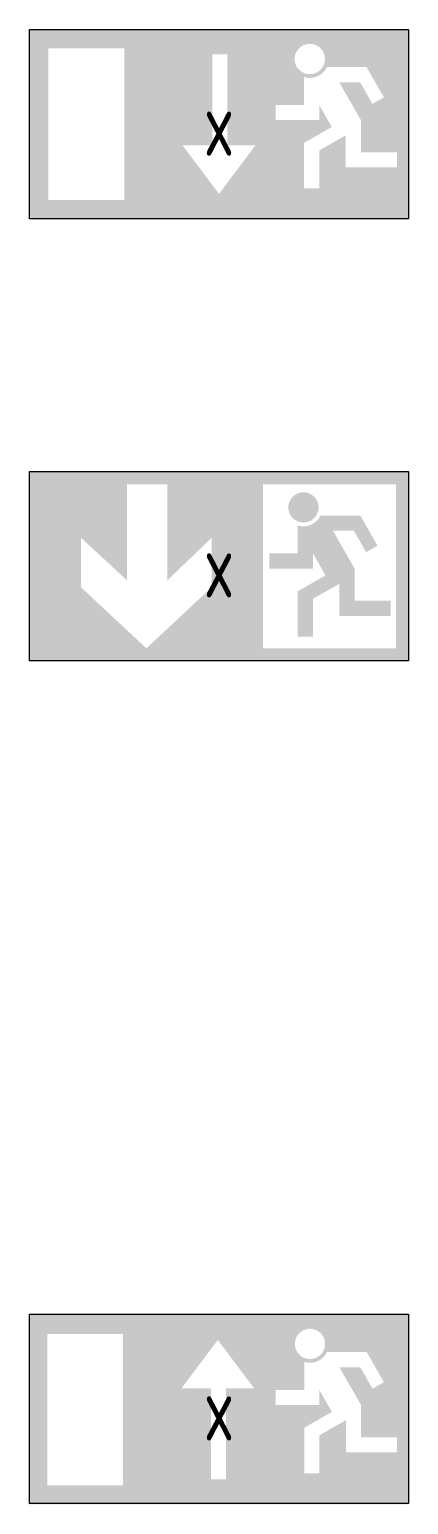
# Model space of a CAD drawing. Header units: metres. Extents: x -162 to 83385, y -62392 to -1971.
# Drawn here: x 61275 to 61575, y -5317 to -4148 of the extents above; entities that cross this region are included whole.
import ezdxf
from ezdxf.enums import TextEntityAlignment as Align

# ---------------------------------------------------------------- set-up
doc = ezdxf.new("R2010")
doc.units = ezdxf.units.M
doc.header["$LTSCALE"] = 0.5
for name, color, linetype, lineweight in [('ELIN_Attribut_01_Produkt_ID', 7, 'Continuous', 0), ('ELIN_Attribut_02_Stromkreis', 7, 'Continuous', 0), ('ELIN_Attribut_03_Verteilerbereich', 7, 'Continuous', 0), ('ELIN_Attribut_04_Montagehoehe', 7, 'Continuous', 0), ('ELIN_Attribut_05_Montageart', 7, 'Continuous', 0), ('ELIN_Attribut_06_Tuernummer', 7, 'Continuous', 0), ('ELIN_Attribut_07_Bemerkung', 7, 'Continuous', 0), ('ELIN_Attribut_08_Adresse', 7, 'Continuous', 0), ('ELIN_Attribut_10_AKZ1', 7, 'Continuous', 0), ('ELIN_Attribut_11_AKZ2', 7, 'Continuous', 0), ('ELIN_Attribut_12_Sonstiges1', 7, 'Continuous', 0), ('ELIN_Attribut_13_Sonstiges2', 7, 'Continuous', 0), ('ELIN_Attribut_14_Bauteil', 7, 'Continuous', 0), ('ELIN_Attribut_15_Ebene', 7, 'Continuous', 0), ('ELIN_Attribut_16_Raumnummer', 7, 'Continuous', 0), ('ELIN_Attribut_17_Raumname', 7, 'Continuous', 0), ('ELIN_Attribut_18_Montageabschnitt', 7, 'Continuous', 0), ('ELIN_Attribut_Basispunkt', 2, 'Continuous', 0), ('ELIN_Attribute_GEMOS', 11, 'Continuous', 0), ('ELIN_SIB_DE_Beleuchtung', 3, 'Continuous', 0)]:
    doc.layers.add(name, color=color, linetype=linetype, lineweight=lineweight)
doc.layers.get('0').off()
doc.styles.add('ELIN_Attribute', font='isocp.shx', dxfattribs={"width": 0.8})

# ---------------------------------------------------------------- blocks, each defined once
blk = doc.blocks.new('ELIN_SIB_FLUCHTWEGSLEUCHTE_2_U')
h = blk.add_hatch(color=0)
h.paths.add_polyline_path([(149.9999659798632, 75.00000913900384), (-149.9999659097957, 74.99997927870754), (-149.9999659796449, -74.99997916612938), (149.9999659100212, -74.99997930582958)])
h.paths.add_polyline_path([(116.8533252047564, 45.19062846985343), (130.5148155073621, 21.28289291443525), (121.4686152972135, 16.113622799935), (111.7103950810633, 33.19062819665669), (95.21045470212994, 33.19062820433738), (112.3533250818582, 3.190642507391203), (112.3533250699765, -22.30935807822516), (140.853295724497, -22.30935809150469), (140.853295718909, -34.30935836708886), (100.3533247888044, -34.30935834822412), (100.3533248006788, -8.809357762608668), (79.35338431282435, -20.8093580284085), (79.35338429884723, -50.80935871737346), (67.35332402326458, -50.80935871178827), (67.3533240400211, -14.80935788503484), (89.32262455040473, -2.255527606947906), (79.35338432958088, 15.19064279833765), (79.35338432400022, 3.190642522760754), (44.85332353167905, 3.190642538826069), (44.85332353727426, 15.19064281441751), (67.35332405399822, 15.19064280392922), (67.35332406430098, 37.31626778226654, 0.3745675978843159), (85.42079448289589, 45.19062848449084)], flags=16)
h.paths.add_polyline_path([(59.86884289907175, 51.6204611440544, -1), (83.86884345024737, 51.62046113287761, -1)], flags=16)
h.paths.add_polyline_path([(6.599992643867153, -16.80000790246049), (28.79999315369787, -16.80000791279963), (-7.525588444e-06, -55.19997878126014), (-28.79996316911274, -16.8000078859759), (-5.39996263172361, -16.80000789686892), (-5.399962598195997, 55.20000875664937), (6.599992677394767, 55.20000875106507)], flags=16)
h.paths.add_polyline_path([(-74.99999425023998, -59.99997885657375), (-134.9999956281754, -59.99997882862863), (-134.999995572296, 59.99997892723058), (-74.99999419436062, 59.99997889929909)], flags=16)
at = {"color": 0}
for p, q in [((-149.9999659097957, 74.99997928801622), (149.9999659100212, 74.99997928801622)), ((-149.9999659097957, -74.99997929651455), (-149.9999659097957, 74.99997928801622)), ((149.9999659100212, 74.99997928801622), (149.9999659100212, -74.99997929651455)), ((149.9999659100212, -74.99997929651455), (-149.9999659097957, -74.99997929651455))]:
    blk.add_line(p, q, dxfattribs=at)
at = {"layer": 'ELIN_Attribut_01_Produkt_ID', "style": 'ELIN_Attribute', "width": 0.8, "flags": 8}
blk.add_attdef('01_PRODUKT_ID', (-540.5, -349.5, -4.9999471e-09), '', height=150, dxfattribs=at)
at = {"layer": 'ELIN_Attribut_02_Stromkreis', "style": 'ELIN_Attribute', "width": 0.8, "flags": 8}
blk.add_attdef('02_STROMKREIS', (-540.5, 208.5, -4.9999471e-09), '', height=150, dxfattribs=at)
at = {"layer": 'ELIN_Attribut_03_Verteilerbereich', "style": 'ELIN_Attribute', "width": 0.8, "flags": 8}
blk.add_attdef('03_VERTEILERBEREICH', (-247.5398204794619, -710.5, -4.9999471e-09), '', height=125, dxfattribs=at)
at = {"layer": 'ELIN_Attribut_04_Montagehoehe', "style": 'ELIN_Attribute', "width": 0.8, "flags": 8}
blk.add_attdef('04_MONTAGEHOEHE', text='', height=125, dxfattribs=at).set_placement((-308.5, -14.61626717647959, -4.9999471e-09), align=Align.RIGHT)
at = {"layer": 'ELIN_Attribut_05_Montageart', "style": 'ELIN_Attribute', "width": 0.8, "flags": 8}
blk.add_attdef('05_MONTAGEART', (364.5, -14.61626717647959, -4.9999471e-09), '', height=125, dxfattribs=at)
at = {"layer": 'ELIN_Attribut_06_Tuernummer', "style": 'ELIN_Attribute', "width": 0.8, "flags": 8}
blk.add_attdef('06_TUERNUMMER', text='', height=125, dxfattribs=at).set_placement((-308.5, -214.6162671764796, -4.9999471e-09), align=Align.RIGHT)
at = {"layer": 'ELIN_Attribut_07_Bemerkung', "style": 'ELIN_Attribute', "width": 0.8, "flags": 8}
blk.add_attdef('07_BEMERKUNG', (-247.5398204794619, -910.5, -4.9999471e-09), '', height=125, dxfattribs=at)
at = {"layer": 'ELIN_Attribut_08_Adresse', "style": 'ELIN_Attribute', "width": 0.8, "flags": 8}
blk.add_attdef('08_ADRESSE', (-247.5398204794619, -1110.5, -4.9999471e-09), '', height=125, dxfattribs=at)
at = {"layer": 'ELIN_Attribut_10_AKZ1', "style": 'ELIN_Attribute', "width": 0.8, "flags": 8}
blk.add_attdef('10_AKZ1', (-247.5398204794619, -1510.5, -4.9999471e-09), '', height=125, dxfattribs=at)
at = {"layer": 'ELIN_Attribut_11_AKZ2', "style": 'ELIN_Attribute', "width": 0.8, "flags": 8}
blk.add_attdef('11_AKZ2', (-247.5398204794619, -1710.5, -4.9999471e-09), '', height=125, dxfattribs=at)
at = {"layer": 'ELIN_Attribut_12_Sonstiges1', "style": 'ELIN_Attribute', "width": 0.8, "flags": 8}
blk.add_attdef('12_SONSTIGES1', (-247.5398204794619, -1910.5, -4.9999471e-09), '', height=125, dxfattribs=at)
at = {"layer": 'ELIN_Attribut_13_Sonstiges2', "style": 'ELIN_Attribute', "width": 0.8, "flags": 8}
blk.add_attdef('13_SONSTIGES2', (-247.5398204794619, -2110.5, -4.9999471e-09), '', height=125, dxfattribs=at)
at = {"layer": 'ELIN_Attribut_14_Bauteil', "style": 'ELIN_Attribute', "width": 0.8, "flags": 8}
blk.add_attdef('14_BAUTEIL', (-247.5398204794619, -2310.5, -4.9999471e-09), '', height=125, dxfattribs=at)
at = {"layer": 'ELIN_Attribut_15_Ebene', "style": 'ELIN_Attribute', "width": 0.8, "flags": 8}
blk.add_attdef('15_EBENE', (-247.5398204794619, -2510.5, -4.9999471e-09), '', height=125, dxfattribs=at)
at = {"layer": 'ELIN_Attribut_16_Raumnummer', "style": 'ELIN_Attribute', "width": 0.8, "flags": 8}
blk.add_attdef('16_RAUMNUMMER', (-247.5398204794619, -2710.5, -4.9999471e-09), '', height=125, dxfattribs=at)
at = {"layer": 'ELIN_Attribut_17_Raumname', "style": 'ELIN_Attribute', "width": 0.8, "flags": 8}
blk.add_attdef('17_RAUMNAME', (-247.5398204794619, -2910.5, -4.9999471e-09), '', height=125, dxfattribs=at)
at = {"layer": 'ELIN_Attribut_18_Montageabschnitt', "style": 'ELIN_Attribute', "width": 0.8, "flags": 8}
blk.add_attdef('18_MONTAGEABSCHNITT', (-247.5398204794619, -3110.5, -4.9999471e-09), '', height=125, dxfattribs=at)
at = {"layer": 'ELIN_Attribut_Basispunkt', "style": 'ELIN_Attribute', "width": 0.8, "flags": 8}
blk.add_attdef('Basispunkt', text='', height=50, dxfattribs=at).set_placement((0, 0), align=Align.MIDDLE)
at = {"layer": 'ELIN_Attribute_GEMOS', "color": 11, "style": 'ELIN_Attribute', "width": 0.6, "flags": 8}
for tag, p in [('G01_PRO02ID', (1620.46345648876, 183.625834917826)), ('G02_BEZEICHNUNG', (1620.46345648876, -14.61626717647959, -4.9999471e-09)), ('G03_DESCRIPTION', (1620.46345648876, -204.4025393759239, -4.9999471e-09)), ('G04_GEMOS-SYMBOL', (1623.812419610156, -404.4025393759238, -4.9999471e-09)), ('G05_GEMOS-TYP', (1623.812419610156, -604.4025393759238, -4.9999471e-09)), ('G06_ORTSKENNUNG', (1620.46345648876, -804.4025393759238, -4.9999471e-09)), ('G08_FREI1', (1620.46345648876, -1004.402539375924, -4.9999471e-09)), ('G08_FREI2', (1620.46345648876, -1204.402539375924, -4.9999471e-09))]:
    blk.add_attdef(tag, p, '', height=125, dxfattribs=at)
blk = doc.blocks.new('ELIN_SIB_FLUCHTWEGSLEUCHTE_2_O')
h = blk.add_hatch(color=0)
h.paths.add_polyline_path([(149.9999659098539, 74.99997928800894), (-149.999965909963, 74.99997928800894), (-149.999965909963, -75.73568477047137), (149.9999659098539, -75.73568477047137)])
h.paths.add_polyline_path([(-0.9414359500660792, 54.61275886668954), (27.87055773201428, 16.20941085396771), (5.660656314736115, 16.20941085396771), (5.660656314736115, -55.77833660834129), (-6.338110276796213, -55.77833660834129), (-6.338110276796213, 16.22476343468588), (-29.7352117288392, 16.22476343468588)], flags=16)
h.paths.add_polyline_path([(-75.93353737755388, -60.57111027975953), (-135.9144659871817, -60.58772126870372), (-135.9490040956007, 59.41987839224748), (-75.94833942400874, 59.42289857205924)], flags=16)
edge = h.paths.add_edge_path(flags=16)
edge.add_line((44.92669020047469, 15.05998075590742), (67.42580083338535, 15.05998075590742))
edge.add_line((67.42580083338544, 15.05998075590742), (67.42580083338544, 37.18254615778693))
edge.add_arc((71.94844884397753, 51.46143175569068), 14.97801451947769, 252.4250910785316, 334.7084090791777)
edge.add_line((85.49074969961657, 45.06244695487294), (116.924982844646, 45.06244695487294))
edge.add_line((116.9249828446409, 45.06244695487294), (130.5865126562248, 21.15420024236426))
edge.add_line((130.5865126562276, 21.15420024236391), (121.5394259464586, 15.98340073177672))
edge.add_line((121.5394259464592, 15.98340073177678), (111.7822205458236, 33.0632725831988))
edge.add_line((111.7822205458214, 33.06327258319925), (95.28363182768378, 33.06327258319925))
edge.add_line((95.28363182768227, 33.06327258319925), (112.4145336078118, 3.097048541917786))
edge.add_line((112.4145336078145, 3.097048541917502), (112.4145336078145, -22.4370616331413))
edge.add_line((112.4145336078145, -22.43706163314164), (140.9232751071178, -22.43706163314164))
edge.add_line((140.9232751071176, -22.43706163314164), (140.9232751071176, -34.43875282137333))
edge.add_line((140.9232751071176, -34.4387528213656), (100.4275327454682, -34.4387528213656))
edge.add_line((100.4275327454743, -34.4387528213656), (100.4275327454743, -8.937361260848036))
edge.add_line((100.4275327454743, -8.937361260848773), (79.42570604387464, -20.93678731421324))
edge.add_line((79.42570604386856, -20.93678731421278), (79.42570604386856, -50.93774342326896))
edge.add_line((79.42570604386856, -50.93774342327561), (67.42580083338122, -50.93774342327561))
edge.add_line((67.42580083338544, -50.93774342327561), (67.42580083338544, -14.93946526324618))
edge.add_line((67.42580083338544, -14.93946526324634), (89.39583318991494, -2.384326125429652))
edge.add_line((89.3958331899121, -2.384326125429652), (79.42798328177216, 15.06073580085882))
edge.add_line((79.42798328177014, 15.06073580085831), (79.42798328177014, 3.067853470454679))
edge.add_line((79.42798328177014, 3.067853470454792), (44.92669020046989, 3.067853470454792))
edge.add_line((44.92669020047469, 3.067853470454792), (44.92669020047469, 15.05998075590742))
edge = h.paths.add_edge_path(flags=16)
edge.add_arc((72.00608536636719, 51.4989534860606), 11.99269395711066, 0, 360)
at = {"color": 0}
for p, q in [((-149.999965909963, 74.99997928800894), (149.9999659098539, 74.99997928800894)), ((-149.999965909963, -74.9999792965209), (-149.999965909963, 74.99997928800894)), ((149.9999659098539, 74.99997928800894), (149.9999659098539, -74.9999792965209)), ((149.9999659098539, -74.9999792965209), (-149.999965909963, -74.9999792965209))]:
    blk.add_line(p, q, dxfattribs=at)
at = {"layer": 'ELIN_Attribut_01_Produkt_ID', "style": 'ELIN_Attribute', "width": 0.8, "flags": 8}
blk.add_attdef('01_PRODUKT_ID', (-540.5, -349.5, -4.9999471e-09), '', height=150, dxfattribs=at)
at = {"layer": 'ELIN_Attribut_02_Stromkreis', "style": 'ELIN_Attribute', "width": 0.8, "flags": 8}
blk.add_attdef('02_STROMKREIS', (-540.5, 208.5, -4.9999471e-09), '', height=150, dxfattribs=at)
at = {"layer": 'ELIN_Attribut_03_Verteilerbereich', "style": 'ELIN_Attribute', "width": 0.8, "flags": 8}
blk.add_attdef('03_VERTEILERBEREICH', (-247.5398204794619, -710.5, -4.9999471e-09), '', height=125, dxfattribs=at)
at = {"layer": 'ELIN_Attribut_04_Montagehoehe', "style": 'ELIN_Attribute', "width": 0.8, "flags": 8}
blk.add_attdef('04_MONTAGEHOEHE', text='', height=125, dxfattribs=at).set_placement((-308.5, -14.61626717647959, -4.9999471e-09), align=Align.RIGHT)
at = {"layer": 'ELIN_Attribut_05_Montageart', "style": 'ELIN_Attribute', "width": 0.8, "flags": 8}
blk.add_attdef('05_MONTAGEART', (360, -14.61626717647959, -4.9999471e-09), '', height=125, dxfattribs=at)
at = {"layer": 'ELIN_Attribut_06_Tuernummer', "style": 'ELIN_Attribute', "width": 0.8, "flags": 8}
blk.add_attdef('06_TUERNUMMER', text='', height=125, dxfattribs=at).set_placement((-308.5, -214.6162671764796, -4.9999471e-09), align=Align.RIGHT)
at = {"layer": 'ELIN_Attribut_07_Bemerkung', "style": 'ELIN_Attribute', "width": 0.8, "flags": 8}
blk.add_attdef('07_BEMERKUNG', (-247.5398204794619, -910.5, -4.9999471e-09), '', height=125, dxfattribs=at)
at = {"layer": 'ELIN_Attribut_08_Adresse', "style": 'ELIN_Attribute', "width": 0.8, "flags": 8}
blk.add_attdef('08_ADRESSE', (-247.5398204794619, -1110.5, -4.9999471e-09), '', height=125, dxfattribs=at)
at = {"layer": 'ELIN_Attribut_10_AKZ1', "style": 'ELIN_Attribute', "width": 0.8, "flags": 8}
blk.add_attdef('10_AKZ1', (-247.5398204794619, -1510.5, -4.9999471e-09), '', height=125, dxfattribs=at)
at = {"layer": 'ELIN_Attribut_11_AKZ2', "style": 'ELIN_Attribute', "width": 0.8, "flags": 8}
blk.add_attdef('11_AKZ2', (-247.5398204794619, -1710.5, -4.9999471e-09), '', height=125, dxfattribs=at)
at = {"layer": 'ELIN_Attribut_12_Sonstiges1', "style": 'ELIN_Attribute', "width": 0.8, "flags": 8}
blk.add_attdef('12_SONSTIGES1', (-247.5398204794619, -1910.5, -4.9999471e-09), '', height=125, dxfattribs=at)
at = {"layer": 'ELIN_Attribut_13_Sonstiges2', "style": 'ELIN_Attribute', "width": 0.8, "flags": 8}
blk.add_attdef('13_SONSTIGES2', (-247.5398204794619, -2110.5, -4.9999471e-09), '', height=125, dxfattribs=at)
at = {"layer": 'ELIN_Attribut_14_Bauteil', "style": 'ELIN_Attribute', "width": 0.8, "flags": 8}
blk.add_attdef('14_BAUTEIL', (-247.5398204794619, -2310.5, -4.9999471e-09), '', height=125, dxfattribs=at)
at = {"layer": 'ELIN_Attribut_15_Ebene', "style": 'ELIN_Attribute', "width": 0.8, "flags": 8}
blk.add_attdef('15_EBENE', (-247.5398204794619, -2510.5, -4.9999471e-09), '', height=125, dxfattribs=at)
at = {"layer": 'ELIN_Attribut_16_Raumnummer', "style": 'ELIN_Attribute', "width": 0.8, "flags": 8}
blk.add_attdef('16_RAUMNUMMER', (-247.5398204794619, -2710.5, -4.9999471e-09), '', height=125, dxfattribs=at)
at = {"layer": 'ELIN_Attribut_17_Raumname', "style": 'ELIN_Attribute', "width": 0.8, "flags": 8}
blk.add_attdef('17_RAUMNAME', (-247.5398204794619, -2910.5, -4.9999471e-09), '', height=125, dxfattribs=at)
at = {"layer": 'ELIN_Attribut_18_Montageabschnitt', "style": 'ELIN_Attribute', "width": 0.8, "flags": 8}
blk.add_attdef('18_MONTAGEABSCHNITT', (-247.5398204794619, -3110.5, -4.9999471e-09), '', height=125, dxfattribs=at)
at = {"layer": 'ELIN_Attribut_Basispunkt', "style": 'ELIN_Attribute', "width": 0.8, "flags": 8}
blk.add_attdef('Basispunkt', text='', height=50, dxfattribs=at).set_placement((0, 0), align=Align.MIDDLE)
at = {"layer": 'ELIN_Attribute_GEMOS', "color": 11, "style": 'ELIN_Attribute', "width": 0.6, "flags": 8}
for tag, p in [('G01_PRO02ID', (1620.46345648876, 183.625834917826)), ('G02_BEZEICHNUNG', (1620.46345648876, -14.61626717647959, -4.9999471e-09)), ('G03_DESCRIPTION', (1620.46345648876, -204.4025393759239, -4.9999471e-09)), ('G04_GEMOS-SYMBOL', (1623.812419610156, -404.4025393759238, -4.9999471e-09)), ('G05_GEMOS-TYP', (1623.812419610156, -604.4025393759238, -4.9999471e-09)), ('G06_ORTSKENNUNG', (1620.46345648876, -804.4025393759238, -4.9999471e-09)), ('G08_FREI1', (1620.46345648876, -1004.402539375924, -4.9999471e-09)), ('G08_FREI2', (1620.46345648876, -1204.402539375924, -4.9999471e-09))]:
    blk.add_attdef(tag, p, '', height=125, dxfattribs=at)
blk = doc.blocks.new('ELIN_SIB_FLUCHTWEGSLEUCHTE_2_U_entwurf')
h = blk.add_hatch(color=0)
h.dxf.hatch_style = 1
h.paths.add_polyline_path([(-149.9999659092427, 74.73941233509323), (149.9999659094755, 74.7394123350932), (149.9999659094755, -75.26054610918983), (-149.9999659092427, -75.26054610918979)])
h.paths.add_polyline_path([(-72.77340024960736, -11.48129018513134), (-109.2528538640624, 22.34811309050295), (-109.2528538640624, -16.90309718979878), (-57.48958301015955, -65.26054610918983), (-5.726294493206616, -16.90309718979878), (-5.726294493206608, 22.34811309050295), (-40.79272216817353, -11.31776466894987), (-40.79272216817353, 64.73941233509325), (-72.77340024960736, 64.73941233509325)], flags=16)
h.paths.add_polyline_path([(34.85335356496215, -65.26054576476098), (139.9999659094756, -65.26054583461246), (139.9999659094756, 64.7394119208161), (34.85335356496216, 64.7394119906676)], flags=16)
edge = h.paths.add_edge_path(flags=0)
edge.add_ellipse((66.86886268529632, 46.35989129825975), major_axis=(8.48528156907836, 8.485281569078358), ratio=0.9999999999999997, start_angle=0, end_angle=360)
edge = h.paths.add_edge_path(flags=0)
edge.add_line((39.85335356496216, 9.930075961759023), (39.85335356496216, -2.069924313782399))
edge.add_line((39.85335356496216, -2.069924313782399), (74.35338435714945, -2.069924313782403))
edge.add_line((74.35338435714945, -2.069924313782403), (74.35338435714945, 9.930075961759037))
edge.add_line((74.35338435714945, 9.930075961759037), (84.32262458606418, -7.516094438837172))
edge.add_line((84.32262458606418, -7.516094438837175), (62.35335408160607, -20.06992472709907))
edge.add_line((62.35335408160607, -20.06992472709907), (62.35335408160607, -56.06992555372428))
edge.add_line((62.35335408160607, -56.06992555372428), (74.35338435714945, -56.06992555372427))
edge.add_line((74.35338435714945, -56.06992555372427), (74.35338435714948, -26.06992486486615))
edge.add_line((74.35338435714948, -26.06992486486615), (95.35332483935055, -14.06992458932426))
edge.add_line((95.35332483935055, -14.06992458932426), (95.3533248393505, -39.56992517485516))
edge.add_line((95.3533248393505, -39.56992517485516), (135.8532957693096, -39.56992517485516))
edge.add_line((135.8532957693096, -39.56992517485516), (135.8532957693096, -27.56992489931328))
edge.add_line((135.8532957693096, -27.56992489931328), (107.3533551148939, -27.56992489931328))
edge.add_line((107.3533551148939, -27.56992489931328), (107.3533551148939, -2.069924313782423))
edge.add_line((107.3533551148939, -2.069924313782421), (90.21045472125842, 27.93006137507427))
edge.add_line((90.21045472125842, 27.93006137507427), (106.7103951001336, 27.93006137507426))
edge.add_line((106.7103951001336, 27.93006137507426), (116.4686153242, 10.85305598295688))
edge.add_line((116.4686153242, 10.85305598295688), (125.514845531914, 16.02232610164899))
edge.add_line((125.514845531914, 16.02232610164899), (111.853355218227, 39.93006165061978))
edge.add_line((111.853355218227, 39.93006165061978), (80.42082449647373, 39.93006165061978))
edge.add_arc((66.86882644989814, 46.3598745928586), 14.99997151752531, 252.4803982511553, 334.61776605246826, ccw=False)
edge.add_line((62.35335408160607, 32.05569146980815), (62.35335408160607, 9.930075961759023))
edge.add_line((62.35335408160607, 9.930075961759023), (39.85335356496216, 9.930075961759023))
h = blk.add_hatch(color=0)
h.dxf.hatch_style = 1
edge = h.paths.add_edge_path()
edge.add_ellipse((66.86886268529632, 46.35989129825975), major_axis=(8.48528156907836, 8.485281569078358), ratio=0.9999999999999997, start_angle=0, end_angle=360)
h = blk.add_hatch(color=0)
h.dxf.hatch_style = 1
edge = h.paths.add_edge_path()
edge.add_line((62.35335408160607, 32.05569146980815), (62.35335408160607, 9.930075961759023))
edge.add_line((62.35335408160607, 9.930075961759023), (39.85335356496216, 9.930075961759025))
edge.add_line((39.85335356496216, 9.930075961759023), (39.85335356496216, -2.069924313782399))
edge.add_line((39.85335356496216, -2.069924313782399), (74.35338435714948, -2.069924313782403))
edge.add_line((74.35338435714945, -2.069924313782403), (74.35338435714945, 9.93007596175902))
edge.add_line((74.35338435714945, 9.93007596175902), (84.32262458606418, -7.516094438837179))
edge.add_line((84.32262458606418, -7.516094438837182), (62.35335408160607, -20.06992472709908))
edge.add_line((62.35335408160607, -20.06992472709908), (62.35335408160607, -56.06992555372427))
edge.add_line((62.35335408160607, -56.06992555372427), (74.35338435714945, -56.06992555372427))
edge.add_line((74.35338435714945, -56.06992555372427), (74.35338435714945, -26.06992486486616))
edge.add_line((74.35338435714945, -26.06992486486616), (95.3533248393505, -14.06992458932428))
edge.add_line((95.3533248393505, -14.06992458932428), (95.3533248393505, -39.56992517485516))
edge.add_line((95.3533248393505, -39.56992517485516), (135.8532957693096, -39.56992517485517))
edge.add_line((135.8532957693096, -39.56992517485516), (135.8532957693096, -27.56992489931328))
edge.add_line((135.8532957693096, -27.56992489931328), (107.3533551148939, -27.56992489931328))
edge.add_line((107.3533551148939, -27.56992489931328), (107.3533551148939, -2.069924313782408))
edge.add_line((107.3533551148939, -2.069924313782407), (90.21045472125842, 27.93006137507426))
edge.add_line((90.21045472125842, 27.93006137507426), (106.7103951001336, 27.93006137507426))
edge.add_line((106.7103951001336, 27.93006137507426), (116.4686153242, 10.85305598295689))
edge.add_line((116.4686153242, 10.85305598295689), (125.514845531914, 16.022326101649))
edge.add_line((125.514845531914, 16.022326101649), (111.853355218227, 39.93006165061978))
edge.add_line((111.853355218227, 39.93006165061978), (80.42082449647373, 39.93006165061979))
edge.add_arc((66.86882644989814, 46.3598745928586), 14.9999715175253, 252.4803982511553, 334.61776605246826, ccw=False)
at = {"color": 0}
blk.add_lwpolyline([(-149.9999659092427, 74.73941233509323), (149.9999659094755, 74.7394123350932), (149.9999659094755, -75.26054610918983), (-149.9999659092427, -75.26054610918979)], close=True, dxfattribs=at)
at = {"layer": 'ELIN_Attribut_02_Stromkreis', "style": 'ELIN_Attribute', "width": 0.8, "flags": 8}
blk.add_attdef('01_PRODUKT_ID', (199.9999659094246, -74.99997929624807), '', height=150, dxfattribs=at)
blk.add_attdef('02_STROMKREIS', text='', height=150, dxfattribs=at).set_placement((5.82077e-11, -124.999979296248, -4.9999471e-09), align=Align.TOP_CENTER)
at = {"layer": 'ELIN_Attribut_03_Verteilerbereich', "style": 'ELIN_Attribute', "width": 0.8, "flags": 8}
blk.add_attdef('03_VERTEILERBEREICH', (-247.5398204794619, -710.5, -4.9999471e-09), '', height=125, dxfattribs=at)
at = {"layer": 'ELIN_Attribut_04_Montagehoehe', "style": 'ELIN_Attribute', "width": 0.8, "flags": 8}
blk.add_attdef('04_MONTAGEHOEHE', text='', height=125, dxfattribs=at).set_placement((-308.5, -14.61626717647596, -4.9999471e-09), align=Align.RIGHT)
at = {"layer": 'ELIN_Attribut_05_Montageart', "style": 'ELIN_Attribute', "width": 0.8, "flags": 8}
blk.add_attdef('05_MONTAGEART', (-552.8585284340152, -465.3738344237498, -4.9999471e-09), '', height=125, dxfattribs=at)
at = {"layer": 'ELIN_Attribut_06_Tuernummer', "style": 'ELIN_Attribute', "width": 0.8, "flags": 8}
blk.add_attdef('06_TUERNUMMER', text='', height=125, dxfattribs=at).set_placement((-308.5, -214.616267176476, -4.9999471e-09), align=Align.RIGHT)
at = {"layer": 'ELIN_Attribut_07_Bemerkung', "style": 'ELIN_Attribute', "width": 0.8, "flags": 8}
blk.add_attdef('07_BEMERKUNG', (-247.5398204794619, -910.5, -4.9999471e-09), '', height=125, dxfattribs=at)
at = {"layer": 'ELIN_Attribut_08_Adresse', "style": 'ELIN_Attribute', "width": 0.8, "flags": 8}
blk.add_attdef('08_ADRESSE', (-247.5398204794619, -1110.5, -4.9999471e-09), '', height=125, dxfattribs=at)
at = {"layer": 'ELIN_Attribut_10_AKZ1', "style": 'ELIN_Attribute', "width": 0.8, "flags": 8}
blk.add_attdef('10_AKZ1', (-247.5398204794619, -1510.499999999985, -4.9999471e-09), '', height=125, dxfattribs=at)
at = {"layer": 'ELIN_Attribut_11_AKZ2', "style": 'ELIN_Attribute', "width": 0.8, "flags": 8}
blk.add_attdef('11_AKZ2', (-247.5398204794619, -1710.5, -4.9999471e-09), '', height=125, dxfattribs=at)
at = {"layer": 'ELIN_Attribut_12_Sonstiges1', "style": 'ELIN_Attribute', "width": 0.8, "flags": 8}
blk.add_attdef('12_SONSTIGES1', (-247.5398204794619, -1910.5, -4.9999471e-09), '', height=125, dxfattribs=at)
at = {"layer": 'ELIN_Attribut_13_Sonstiges2', "style": 'ELIN_Attribute', "width": 0.8, "flags": 8}
blk.add_attdef('13_SONSTIGES2', (-247.5398204794619, -2110.5, -4.9999471e-09), '', height=125, dxfattribs=at)
at = {"layer": 'ELIN_Attribut_14_Bauteil', "style": 'ELIN_Attribute', "width": 0.8, "flags": 8}
blk.add_attdef('14_BAUTEIL', (-247.5398204794619, -2310.5, -4.9999471e-09), '', height=125, dxfattribs=at)
at = {"layer": 'ELIN_Attribut_15_Ebene', "style": 'ELIN_Attribute', "width": 0.8, "flags": 8}
blk.add_attdef('15_EBENE', (-247.5398204794619, -2510.499999999986, -4.9999471e-09), '', height=125, dxfattribs=at)
at = {"layer": 'ELIN_Attribut_16_Raumnummer', "style": 'ELIN_Attribute', "width": 0.8, "flags": 8}
blk.add_attdef('16_RAUMNUMMER', (-247.5398204794619, -2710.5, -4.9999471e-09), '', height=125, dxfattribs=at)
at = {"layer": 'ELIN_Attribut_17_Raumname', "style": 'ELIN_Attribute', "width": 0.8, "flags": 8}
blk.add_attdef('17_RAUMNAME', (-247.5398204794619, -2910.5, -4.9999471e-09), '', height=125, dxfattribs=at)
at = {"layer": 'ELIN_Attribut_18_Montageabschnitt', "style": 'ELIN_Attribute', "width": 0.8, "flags": 8}
blk.add_attdef('18_MONTAGEABSCHNITT', (-247.5398204794619, -3110.5, -4.9999471e-09), '', height=125, dxfattribs=at)
at = {"layer": 'ELIN_Attribut_Basispunkt', "style": 'ELIN_Attribute', "width": 0.8, "flags": 8}
blk.add_attdef('Basispunkt', text='', height=50, dxfattribs=at).set_placement((0, 0), align=Align.MIDDLE)
at = {"layer": 'ELIN_Attribute_GEMOS', "color": 11, "style": 'ELIN_Attribute', "width": 0.6, "flags": 8}
for tag, p in [('G01_PRO02ID', (1620.46345648876, 183.625834917826)), ('G02_BEZEICHNUNG', (1620.46345648876, -14.61626717647959, -4.9999471e-09)), ('G03_DESCRIPTION', (1620.46345648876, -204.4025393759239, -4.9999471e-09)), ('G04_GEMOS-SYMBOL', (1623.812419610156, -404.4025393759238, -4.9999471e-09)), ('G05_GEMOS-TYP', (1623.812419610156, -604.4025393759238, -4.9999471e-09)), ('G06_ORTSKENNUNG', (1620.46345648876, -804.4025393759238, -4.9999471e-09)), ('G08_FREI1', (1620.46345648876, -1004.402539375924, -4.9999471e-09)), ('G08_FREI2', (1620.46345648876, -1204.402539375924, -4.9999471e-09))]:
    blk.add_attdef(tag, p, '', height=125, dxfattribs=at)

msp = doc.modelspace()

# ---------------------------------------------------------------- block references
at = {"layer": 'ELIN_SIB_DE_Beleuchtung', "lineweight": 0}
ref = msp.add_blockref('ELIN_SIB_FLUCHTWEGSLEUCHTE_2_U', (61425.20289994801, -4223.410099935043), dxfattribs=at)
ref.add_attrib('Basispunkt', 'x', dxfattribs={"layer": 'ELIN_Attribut_Basispunkt', "height": 50, "style": 'ELIN_Attribute', "width": 0.8}).set_placement((61425.20289994801, -4223.410099935043), align=Align.MIDDLE)
ref = msp.add_blockref('ELIN_SIB_FLUCHTWEGSLEUCHTE_2_U_entwurf', (61425.20289994801, -4573.410099935043), dxfattribs=at)
ref.add_attrib('Basispunkt', 'x', dxfattribs={"layer": 'ELIN_Attribut_Basispunkt', "height": 50, "style": 'ELIN_Attribute', "width": 0.8}).set_placement((61425.20289994801, -4573.410099935043), align=Align.MIDDLE)
ref = msp.add_blockref('ELIN_SIB_FLUCHTWEGSLEUCHTE_2_O', (61425.2028999481, -5241.294869767592), dxfattribs=at)
ref.add_attrib('Basispunkt', 'x', dxfattribs={"layer": 'ELIN_Attribut_Basispunkt', "height": 50, "style": 'ELIN_Attribute', "width": 0.8}).set_placement((61425.2028999481, -5241.294869767592), align=Align.MIDDLE)

doc.saveas('drawing.dxf')
